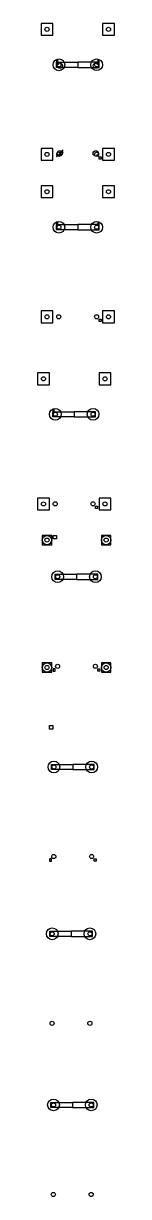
# Model space of a CAD drawing. Header units: millimetres. Extents: x -2747 to -1468, y 545 to 3386.
# Drawn here: x -1964 to -1898, y 2387 to 3386 of the extents above; entities that cross this region are included whole.
import ezdxf

# ---------------------------------------------------------------- set-up
doc = ezdxf.new("R2010")
doc.units = ezdxf.units.MM
doc.header["$MEASUREMENT"] = 0

msp = doc.modelspace()

# ---------------------------------------------------------------- linework, layer by layer
for p, q in [((-1947.64, 3352.73, 3), (-1945.59, 3350.72, 3)), ((-1911.14, 3352.73, 3), (-1913.16, 3350.68, 3)), ((-1947.64, 3272.23, 3), (-1941.9, 3278.1, 3)), ((-1941.89, 3276.43, 3), (-1947.64, 3272.23, 3)), ((-1945.63, 3274.29, 3), (-1941.9, 3278.1, 3)), ((-1947.64, 3272.23, 3), (-1945.63, 3274.29, 3)), ((-1911.14, 3272.23, 3), (-1913.2, 3274.25, 3))]:
    msp.add_line(p, q)
for points in [[(-1960.64, 3375.73), (-1950.64, 3375.73), (-1950.64, 3385.73), (-1960.64, 3385.73)], [(-1908.14, 3375.73), (-1898.14, 3375.73), (-1898.14, 3385.73), (-1908.14, 3385.73)], [(-1960.64, 3269.23), (-1950.64, 3269.23), (-1950.64, 3279.23), (-1960.64, 3279.23)], [(-1908.14, 3269.23), (-1898.14, 3269.23), (-1898.14, 3279.23), (-1908.14, 3279.23)], [(-1960.64, 3237.45), (-1950.64, 3237.45), (-1950.64, 3247.45), (-1960.64, 3247.45)], [(-1908.14, 3237.45), (-1898.14, 3237.45), (-1898.14, 3247.45), (-1908.14, 3247.45)], [(-1960.64, 3130.95), (-1950.64, 3130.95), (-1950.64, 3140.95), (-1960.64, 3140.95)], [(-1908.14, 3130.95), (-1898.14, 3130.95), (-1898.14, 3140.95), (-1908.14, 3140.95)], [(-1963.68, 3078.21), (-1953.68, 3078.21), (-1953.68, 3088.21), (-1963.68, 3088.21)], [(-1911.18, 3078.21), (-1901.18, 3078.21), (-1901.18, 3088.21), (-1911.18, 3088.21)], [(-1963.68, 2971.71), (-1953.68, 2971.71), (-1953.68, 2981.71), (-1963.68, 2981.71)], [(-1911.18, 2971.71), (-1901.18, 2971.71), (-1901.18, 2981.71), (-1911.18, 2981.71)], [(-1951.68, 2949.9), (-1959.68, 2949.9), (-1959.68, 2941.9), (-1951.68, 2941.9)], [(-1909.18, 2941.9), (-1901.18, 2941.9), (-1901.18, 2949.9), (-1909.18, 2949.9)], [(-1951.68, 2841.4), (-1959.68, 2841.4), (-1959.68, 2833.4), (-1951.68, 2833.4)], [(-1909.18, 2833.4), (-1901.18, 2833.4), (-1901.18, 2841.4), (-1909.18, 2841.4)]]:
    msp.add_lwpolyline(points, close=True)
for points, elevation in [([(-1946.39, 3354.73), (-1947.64, 3354.73), (-1947.64, 3352.73), (-1946.39, 3352.73)], 5), ([(-1929.39, 3348.28), (-1947.64, 3348.28), (-1947.64, 3352.73), (-1929.39, 3352.73)], 3), ([(-1929.39, 3348.28), (-1911.14, 3348.28), (-1911.14, 3352.73), (-1929.39, 3352.73)], 3), ([(-1911.14, 3354.73), (-1912.39, 3354.73), (-1912.39, 3352.73), (-1911.14, 3352.73)], 5), ([(-1911.14, 3272.23), (-1909.39, 3272.23), (-1909.39, 3270.23), (-1911.14, 3270.23)], 5), ([(-1946.39, 3216.45), (-1947.64, 3216.45), (-1947.64, 3214.45), (-1946.39, 3214.45)], 5), ([(-1911.14, 3216.45), (-1912.39, 3216.45), (-1912.39, 3214.45), (-1911.14, 3214.45)], 5), ([(-1929.39, 3210), (-1947.64, 3210), (-1947.64, 3214.45), (-1929.39, 3214.45)], 3), ([(-1929.39, 3210), (-1911.14, 3210), (-1911.14, 3214.45), (-1929.39, 3214.45)], 3), ([(-1911.14, 3133.95), (-1909.39, 3133.95), (-1909.39, 3131.95), (-1911.14, 3131.95)], 5), ([(-1949.43, 3057.21), (-1950.68, 3057.21), (-1950.68, 3055.21), (-1949.43, 3055.21)], 5), ([(-1932.43, 3050.76), (-1950.68, 3050.76), (-1950.68, 3055.21), (-1932.43, 3055.21)], 3), ([(-1932.43, 3050.76), (-1914.18, 3050.76), (-1914.18, 3055.21), (-1932.43, 3055.21)], 3), ([(-1914.18, 2974.71), (-1912.43, 2974.71), (-1912.43, 2972.71), (-1914.18, 2972.71)], 5), ([(-1947.43, 2946.9), (-1950.43, 2946.9), (-1950.43, 2949.9), (-1947.43, 2949.9)], 5), ([(-1930.43, 2912.45), (-1948.68, 2912.45), (-1948.68, 2916.9), (-1930.43, 2916.9)], 3), ([(-1930.43, 2912.45), (-1912.18, 2912.45), (-1912.18, 2916.9), (-1930.43, 2916.9)], 3), ([(-1948.68, 2836.4), (-1950.43, 2836.4), (-1950.43, 2834.4), (-1948.68, 2834.4)], 5), ([(-1912.18, 2836.4), (-1910.43, 2836.4), (-1910.43, 2834.4), (-1912.18, 2834.4)], 5), ([(-1950.66, 2784.93), (-1953.66, 2784.93), (-1953.66, 2787.93), (-1950.66, 2787.93)], 5), ([(-1933.66, 2750.48), (-1951.91, 2750.48), (-1951.91, 2754.93), (-1933.66, 2754.93)], 3), ([(-1933.66, 2750.48), (-1915.41, 2750.48), (-1915.41, 2754.93), (-1933.66, 2754.93)], 3), ([(-1951.91, 2674.43), (-1953.66, 2674.43), (-1953.66, 2672.43), (-1951.91, 2672.43)], 5), ([(-1915.41, 2674.43), (-1913.66, 2674.43), (-1913.66, 2672.43), (-1915.41, 2672.43)], 5), ([(-1935.13, 2608.44), (-1953.38, 2608.44), (-1953.38, 2612.89), (-1935.13, 2612.89)], 3), ([(-1935.13, 2608.44), (-1916.88, 2608.44), (-1916.88, 2612.89), (-1935.13, 2612.89)], 3), ([(-1934.02, 2462.77), (-1952.27, 2462.77), (-1952.27, 2467.22), (-1934.02, 2467.22)], 3), ([(-1934.02, 2462.77), (-1915.77, 2462.77), (-1915.77, 2467.22), (-1934.02, 2467.22)], 3)]:
    msp.add_lwpolyline(points, close=True, dxfattribs=dict(elevation=elevation))
for centre, radius in [((-1955.64, 3380.73), 1.75), ((-1903.14, 3380.73), 1.75), ((-1945.5, 3350.54, 3), 5), ((-1945.5, 3350.54, 3), 1.75), ((-1944.71, 3349.86, 3), 2.25), ((-1913.29, 3350.55, 3), 5), ((-1914.01, 3349.8, 3), 2.25), ((-1913.29, 3350.55, 3), 1.75), ((-1955.64, 3274.23), 1.75), ((-1945.63, 3274.29, 3), 1.75), ((-1944.77, 3275.17, 3), 2.25), ((-1914.08, 3275.11, 3), 2.25), ((-1913.32, 3274.3, 3), 1.75), ((-1903.14, 3274.23), 1.75), ((-1955.64, 3242.45), 1.75), ((-1903.14, 3242.45), 1.75), ((-1945.5, 3212.26, 3), 5), ((-1913.29, 3212.26, 3), 5), ((-1945.5, 3212.26, 3), 1.75), ((-1913.29, 3212.26, 3), 1.75), ((-1955.64, 3135.95), 1.75), ((-1945.63, 3136.01, 3), 1.75), ((-1913.32, 3136.02, 3), 1.75), ((-1903.14, 3135.95), 1.75), ((-1958.68, 3083.21), 1.75), ((-1906.18, 3083.21), 1.75), ((-1948.53, 3053.02, 3), 5), ((-1916.32, 3053.02, 3), 5), ((-1948.53, 3053.02, 3), 1.75), ((-1916.32, 3053.02, 3), 1.75), ((-1958.68, 2976.71), 1.75), ((-1948.66, 2976.77, 3), 1.75), ((-1916.35, 2976.78, 3), 1.75), ((-1906.18, 2976.71), 1.75), ((-1955.68, 2945.9), 4), ((-1955.68, 2945.9), 1.75), ((-1905.18, 2945.9), 4), ((-1905.18, 2945.9), 1.75), ((-1946.53, 2914.71, 3), 5), ((-1946.53, 2914.71, 3), 1.75), ((-1914.32, 2914.71, 3), 5), ((-1914.32, 2914.71, 3), 1.75), ((-1955.68, 2837.4), 4), ((-1955.68, 2837.4), 1.75), ((-1946.66, 2838.46, 3), 1.75), ((-1914.35, 2838.47, 3), 1.75), ((-1905.18, 2837.4), 4), ((-1905.18, 2837.4), 1.75), ((-1949.77, 2752.74, 3), 5), ((-1917.55, 2752.74, 3), 5), ((-1949.77, 2752.74, 3), 1.75), ((-1917.55, 2752.74, 3), 1.75), ((-1949.89, 2676.49, 3), 1.75), ((-1917.58, 2676.5, 3), 1.75), ((-1951.24, 2610.7, 3), 5), ((-1951.24, 2610.7, 3), 1.75), ((-1919.02, 2610.7, 3), 5), ((-1919.02, 2610.7, 3), 1.75), ((-1951.36, 2534.45, 3), 1.75), ((-1919.05, 2534.46, 3), 1.75), ((-1950.13, 2465.03, 3), 5), ((-1917.91, 2465.03, 3), 5), ((-1950.13, 2465.03, 3), 1.75), ((-1917.91, 2465.03, 3), 1.75), ((-1950.25, 2388.78, 3), 1.75), ((-1917.94, 2388.79, 3), 1.75)]:
    msp.add_circle(centre, radius)

doc.saveas('drawing.dxf')
